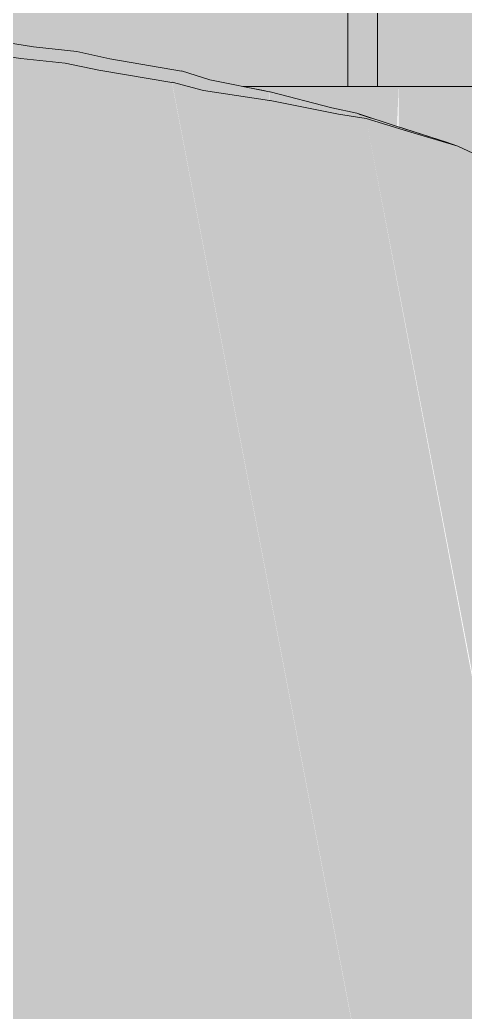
# Model space of a CAD drawing. Header units: centimetres. Extents: x -4381 to 5639, y -3920 to 4826.
# Drawn here: x 73.0563 to 73.2064, y 11.0558 to 11.3903 of the extents above; entities that cross this region are included whole.
import ezdxf
from ezdxf.xclip import XClip

# ---------------------------------------------------------------- set-up
doc = ezdxf.new("R2010")
doc.units = ezdxf.units.CM
doc.header["$MEASUREMENT"] = 0
doc.header["$XCLIPFRAME"] = 0
doc.set_wipeout_variables(frame=1)
doc.linetypes.add('Wipeout_Contour', pattern=[100, 0, -100])
for name, color, linetype in [('01- MOBILIER', 7, 'Continuous'), ('Drawing & Figure', 7, 'Continuous'), ('Structural - Bearing', 7, 'Continuous'), ('Structural - Combined', 7, 'Continuous')]:
    doc.layers.add(name, color=color, linetype=linetype)
for name, color, linetype, lineweight in [('01- MOBILIER_Pen_No__1', 7, 'Continuous', 5), ('01- MOBILIER_Pen_No__101', 252, 'Continuous', 5), ('01- MOBILIER_Pen_No__18', 9, 'Continuous', 5), ('Structural - Bearing_Pen_No__1', 7, 'Continuous', 5)]:
    doc.layers.add(name, color=color, linetype=linetype, lineweight=lineweight)
for name, color, linetype, lineweight, true_color in [('01- MOBILIER_Pen_No__102', 7, 'Continuous', 5, 0xcccccc), ('01- MOBILIER_Pen_No__186', 7, 'Continuous', 5, 0xe8e8e8), ('01- MOBILIER_Pen_No__62', 7, 'Continuous', 5, 0xaaaaaa), ('Structural - Bearing_Pen_No__112', 7, 'Continuous', 5, 0xd5aaaa), ('Structural - Combined_Pen_No__102', 7, 'Continuous', 5, 0xcccccc)]:
    doc.layers.add(name, color=color, linetype=linetype, lineweight=lineweight, true_color=true_color)

# ---------------------------------------------------------------- blocks, each defined once
blk = doc.blocks.new('Drawing_10_10', base_point=(-363.09186, 10.61787))
at = {"color": 254, "linetype": 'Wipeout_Contour', "lineweight": 0, "ltscale": 221.542548}
blk.add_wipeout([(73.04184, 11.3842), (73.05667, 11.37732), (73.06091, 11.38127)], dxfattribs=at).dxf.layer = '01- MOBILIER'
at = {"color": 254, "linetype": 'Wipeout_Contour', "lineweight": 0, "ltscale": 221.631146}
blk.add_wipeout([(73.13149, 11.36787), (73.139, 11.36639), (73.139, 11.36787)], dxfattribs=at).dxf.layer = '01- MOBILIER'
at = {"layer": '01- MOBILIER_Pen_No__186', "linetype": 'Continuous', "ltscale": 10}
blk.add_hatch(color=256, dxfattribs=at).paths.add_polyline_path([(73.04184, 11.3842), (73.05667, 11.37732), (73.06091, 11.38127)])
at = {"layer": '01- MOBILIER_Pen_No__62', "linetype": 'Continuous', "ltscale": 10}
blk.add_hatch(color=256, dxfattribs=at).paths.add_polyline_path([(73.13149, 11.36787), (73.139, 11.36639), (73.139, 11.36787)])
at = {"color": 254, "linetype": 'Wipeout_Contour', "lineweight": 0, "ltscale": 222.028795}
blk.add_wipeout([(73.04184, 11.3842), (73.03722, 11.3802), (73.05667, 11.37732)], dxfattribs=at).dxf.layer = '01- MOBILIER'
at = {"color": 254, "linetype": 'Wipeout_Contour', "lineweight": 0, "ltscale": 221.657433}
blk.add_wipeout([(73.06091, 11.38127), (73.07153, 11.37572), (73.07546, 11.37963)], dxfattribs=at).dxf.layer = '01- MOBILIER'
at = {"color": 254, "linetype": 'Wipeout_Contour', "lineweight": 0, "ltscale": 518.713428}
blk.add_wipeout([(73.139, 11.36639), (73.14045, 11.36611), (73.16148, 11.36061), (73.16985, 11.35881), (73.18346, 11.35439), (73.18396, 11.36787), (73.139, 11.36787)], dxfattribs=at).dxf.layer = '01- MOBILIER'
at = {"layer": '01- MOBILIER_Pen_No__186', "linetype": 'Continuous', "ltscale": 10}
for points in [[(73.04184, 11.3842), (73.03722, 11.3802), (73.05667, 11.37732)], [(73.06091, 11.38127), (73.07153, 11.37572), (73.07546, 11.37963)]]:
    blk.add_hatch(color=256, dxfattribs=at).paths.add_polyline_path(points)
at = {"layer": '01- MOBILIER_Pen_No__62', "linetype": 'Continuous', "ltscale": 10}
blk.add_hatch(color=256, dxfattribs=at).paths.add_polyline_path([(73.139, 11.36639), (73.14045, 11.36611), (73.16148, 11.36061), (73.16985, 11.35881), (73.18346, 11.35439), (73.18396, 11.36787), (73.139, 11.36787)])
at = {"color": 254, "linetype": 'Wipeout_Contour', "lineweight": 0, "ltscale": 222.014034}
blk.add_wipeout([(73.06091, 11.38127), (73.05667, 11.37732), (73.07153, 11.37572)], dxfattribs=at).dxf.layer = '01- MOBILIER'
at = {"color": 254, "linetype": 'Wipeout_Contour', "lineweight": 0, "ltscale": 221.739702}
blk.add_wipeout([(73.07546, 11.37963), (73.08296, 11.37335), (73.08666, 11.37723)], dxfattribs=at).dxf.layer = '01- MOBILIER'
at = {"color": 254, "linetype": 'Wipeout_Contour', "lineweight": 0, "ltscale": 519.05201}
blk.add_wipeout([(73.18396, 11.36787), (73.18396, 11.35423), (73.20012, 11.34905), (73.20395, 11.3477), (73.21425, 11.34287), (73.25227, 11.34287), (73.25227, 11.36787)], dxfattribs=at).dxf.layer = '01- MOBILIER'
at = {"layer": '01- MOBILIER_Pen_No__101', "linetype": 'Continuous', "ltscale": 10}
blk.add_hatch(color=256, dxfattribs=at).paths.add_polyline_path([(73.18396, 11.36787), (73.18396, 11.35423), (73.20012, 11.34905), (73.20395, 11.3477), (73.21425, 11.34287), (73.25227, 11.34287), (73.25227, 11.36787)])
at = {"layer": '01- MOBILIER_Pen_No__186', "linetype": 'Continuous', "ltscale": 10}
for points in [[(73.06091, 11.38127), (73.05667, 11.37732), (73.07153, 11.37572)], [(73.07546, 11.37963), (73.08296, 11.37335), (73.08666, 11.37723)]]:
    blk.add_hatch(color=256, dxfattribs=at).paths.add_polyline_path(points)
at = {"color": 254, "linetype": 'Wipeout_Contour', "lineweight": 0, "ltscale": 222.00845}
blk.add_wipeout([(73.07546, 11.37963), (73.07153, 11.37572), (73.08296, 11.37335)], dxfattribs=at).dxf.layer = '01- MOBILIER'
at = {"color": 254, "linetype": 'Wipeout_Contour', "lineweight": 0, "ltscale": 221.579663}
blk.add_wipeout([(73.08666, 11.37723), (73.10753, 11.36923), (73.11075, 11.37302)], dxfattribs=at).dxf.layer = '01- MOBILIER'
at = {"layer": '01- MOBILIER_Pen_No__186', "linetype": 'Continuous', "ltscale": 10}
for points in [[(73.07546, 11.37963), (73.07153, 11.37572), (73.08296, 11.37335)], [(73.08666, 11.37723), (73.10753, 11.36923), (73.11075, 11.37302)]]:
    blk.add_hatch(color=256, dxfattribs=at).paths.add_polyline_path(points)
at = {"color": 254, "linetype": 'Wipeout_Contour', "lineweight": 0, "ltscale": 369.801567}
blk.add_wipeout([(72.98634, 11.38315), (73.05589, 11.01985), (73.07744, 11.02079), (73.00821, 11.38245), (73.00521, 11.38285)], dxfattribs=at).dxf.layer = '01- MOBILIER'
at = {"color": 254, "linetype": 'Wipeout_Contour', "lineweight": 0, "ltscale": 222.265637}
blk.add_wipeout([(73.08666, 11.37723), (73.08296, 11.37335), (73.10753, 11.36923)], dxfattribs=at).dxf.layer = '01- MOBILIER'
at = {"layer": '01- MOBILIER_Pen_No__101', "linetype": 'Continuous', "ltscale": 10}
blk.add_hatch(color=256, dxfattribs=at).paths.add_polyline_path([(72.98634, 11.38315), (73.05589, 11.01985), (73.07744, 11.02079), (73.00821, 11.38245), (73.00521, 11.38285)])
at = {"layer": '01- MOBILIER_Pen_No__186', "linetype": 'Continuous', "ltscale": 10}
blk.add_hatch(color=256, dxfattribs=at).paths.add_polyline_path([(73.08666, 11.37723), (73.08296, 11.37335), (73.10753, 11.36923)])
at = {"color": 254, "linetype": 'Wipeout_Contour', "lineweight": 0, "ltscale": 295.630474}
blk.add_wipeout([(73.00821, 11.38245), (73.07744, 11.02079), (73.10019, 11.02266), (73.0317, 11.38044)], dxfattribs=at).dxf.layer = '01- MOBILIER'
at = {"layer": '01- MOBILIER_Pen_No__101', "linetype": 'Continuous', "ltscale": 10}
blk.add_hatch(color=256, dxfattribs=at).paths.add_polyline_path([(73.00821, 11.38245), (73.07744, 11.02079), (73.10019, 11.02266), (73.0317, 11.38044)])
at = {"color": 254, "linetype": 'Wipeout_Contour', "lineweight": 0, "ltscale": 370.151655}
blk.add_wipeout([(73.0317, 11.38044), (73.10019, 11.02266), (73.12403, 11.02545), (73.05667, 11.37732), (73.03722, 11.3802)], dxfattribs=at).dxf.layer = '01- MOBILIER'
at = {"layer": '01- MOBILIER_Pen_No__101', "linetype": 'Continuous', "ltscale": 10}
blk.add_hatch(color=256, dxfattribs=at).paths.add_polyline_path([(73.0317, 11.38044), (73.10019, 11.02266), (73.12403, 11.02545), (73.05667, 11.37732), (73.03722, 11.3802)])
at = {"color": 254, "linetype": 'Wipeout_Contour', "lineweight": 0, "ltscale": 370.179143}
blk.add_wipeout([(73.05667, 11.37732), (73.12403, 11.02545), (73.14885, 11.02916), (73.08296, 11.37335), (73.07153, 11.37572)], dxfattribs=at).dxf.layer = '01- MOBILIER'
at = {"layer": '01- MOBILIER_Pen_No__101', "linetype": 'Continuous', "ltscale": 10}
blk.add_hatch(color=256, dxfattribs=at).paths.add_polyline_path([(73.05667, 11.37732), (73.12403, 11.02545), (73.14885, 11.02916), (73.08296, 11.37335), (73.07153, 11.37572)])
at = {"color": 254, "linetype": 'Wipeout_Contour', "lineweight": 0, "ltscale": 295.910847}
blk.add_wipeout([(73.08296, 11.37335), (73.14885, 11.02916), (73.17184, 11.03328), (73.10753, 11.36923)], dxfattribs=at).dxf.layer = '01- MOBILIER'
at = {"layer": '01- MOBILIER_Pen_No__101', "linetype": 'Continuous', "ltscale": 10}
blk.add_hatch(color=256, dxfattribs=at).paths.add_polyline_path([(73.08296, 11.37335), (73.14885, 11.02916), (73.17184, 11.03328), (73.10753, 11.36923)])
at = {"color": 254, "linetype": 'Wipeout_Contour', "lineweight": 0, "ltscale": 221.727171}
blk.add_wipeout([(73.1108, 11.37308), (73.11815, 11.36648), (73.12033, 11.37007)], dxfattribs=at).dxf.layer = '01- MOBILIER'
at = {"layer": '01- MOBILIER', "linetype": 'Continuous', "lineweight": 0, "ltscale": 10, "true_color": 0xffffff}
blk.add_hatch(color=7, dxfattribs=at).paths.add_polyline_path([(73.1108, 11.37308), (73.11815, 11.36648), (73.12033, 11.37007)])
at = {"color": 254, "linetype": 'Wipeout_Contour', "lineweight": 0, "ltscale": 222.157177}
blk.add_wipeout([(73.1108, 11.37308), (73.10758, 11.36929), (73.11815, 11.36648)], dxfattribs=at).dxf.layer = '01- MOBILIER'
at = {"color": 254, "linetype": 'Wipeout_Contour', "lineweight": 0, "ltscale": 221.533485}
blk.add_wipeout([(73.12033, 11.37007), (73.14048, 11.36315), (73.14045, 11.36611)], dxfattribs=at).dxf.layer = '01- MOBILIER'
at = {"layer": '01- MOBILIER', "linetype": 'Continuous', "lineweight": 0, "ltscale": 10, "true_color": 0xffffff}
for points in [[(73.1108, 11.37308), (73.10758, 11.36929), (73.11815, 11.36648)], [(73.12033, 11.37007), (73.14048, 11.36315), (73.14045, 11.36611)]]:
    blk.add_hatch(color=7, dxfattribs=at).paths.add_polyline_path(points)
at = {"color": 254, "linetype": 'Wipeout_Contour', "lineweight": 0, "ltscale": 222.410332}
blk.add_wipeout([(73.12033, 11.37007), (73.11815, 11.36648), (73.14048, 11.36315)], dxfattribs=at).dxf.layer = '01- MOBILIER'
at = {"layer": '01- MOBILIER', "linetype": 'Continuous', "lineweight": 0, "ltscale": 10, "true_color": 0xffffff}
blk.add_hatch(color=7, dxfattribs=at).paths.add_polyline_path([(73.12033, 11.37007), (73.11815, 11.36648), (73.14048, 11.36315)])
at = {"color": 254, "linetype": 'Wipeout_Contour', "lineweight": 0, "ltscale": 221.668117}
blk.add_wipeout([(73.14062, 11.36605), (73.16374, 11.3585), (73.16148, 11.36061)], dxfattribs=at).dxf.layer = '01- MOBILIER'
at = {"layer": '01- MOBILIER_Pen_No__186', "linetype": 'Continuous', "ltscale": 10}
blk.add_hatch(color=256, dxfattribs=at).paths.add_polyline_path([(73.14062, 11.36605), (73.16374, 11.3585), (73.16148, 11.36061)])
at = {"color": 254, "linetype": 'Wipeout_Contour', "lineweight": 0, "ltscale": 222.588154}
blk.add_wipeout([(73.14062, 11.36605), (73.14066, 11.3631), (73.16374, 11.3585)], dxfattribs=at).dxf.layer = '01- MOBILIER'
at = {"layer": '01- MOBILIER', "linetype": 'Continuous', "lineweight": 0, "ltscale": 10, "true_color": 0xffffff}
blk.add_hatch(color=7, dxfattribs=at).paths.add_polyline_path([(73.14062, 11.36605), (73.14066, 11.3631), (73.16374, 11.3585)])
at = {"color": 254, "linetype": 'Wipeout_Contour', "lineweight": 0, "ltscale": 221.909211}
blk.add_wipeout([(73.16148, 11.36061), (73.17299, 11.35712), (73.16985, 11.35881)], dxfattribs=at).dxf.layer = '01- MOBILIER'
at = {"layer": '01- MOBILIER_Pen_No__186', "linetype": 'Continuous', "ltscale": 10}
blk.add_hatch(color=256, dxfattribs=at).paths.add_polyline_path([(73.16148, 11.36061), (73.17299, 11.35712), (73.16985, 11.35881)])
at = {"color": 254, "linetype": 'Wipeout_Contour', "lineweight": 0, "ltscale": 222.414161}
blk.add_wipeout([(73.16148, 11.36061), (73.16374, 11.3585), (73.17299, 11.35712)], dxfattribs=at).dxf.layer = '01- MOBILIER'
at = {"layer": '01- MOBILIER_Pen_No__186', "linetype": 'Continuous', "ltscale": 10}
blk.add_hatch(color=256, dxfattribs=at).paths.add_polyline_path([(73.16148, 11.36061), (73.16374, 11.3585), (73.17299, 11.35712)])
at = {"color": 254, "linetype": 'Wipeout_Contour', "lineweight": 0, "ltscale": 295.983089}
blk.add_wipeout([(73.1719, 11.03335), (73.18157, 11.03519), (73.11815, 11.36648), (73.10758, 11.36929)], dxfattribs=at).dxf.layer = '01- MOBILIER'
at = {"layer": '01- MOBILIER_Pen_No__101', "linetype": 'Continuous', "ltscale": 10}
blk.add_hatch(color=256, dxfattribs=at).paths.add_polyline_path([(73.1719, 11.03335), (73.18157, 11.03519), (73.11815, 11.36648), (73.10758, 11.36929)])
at = {"color": 254, "linetype": 'Wipeout_Contour', "lineweight": 0, "ltscale": 296.038602}
blk.add_wipeout([(73.11815, 11.36648), (73.18157, 11.03519), (73.20229, 11.04115), (73.14066, 11.3631)], dxfattribs=at).dxf.layer = '01- MOBILIER'
at = {"layer": '01- MOBILIER_Pen_No__62', "linetype": 'Continuous', "ltscale": 10}
blk.add_hatch(color=256, dxfattribs=at).paths.add_polyline_path([(73.11815, 11.36648), (73.18157, 11.03519), (73.20229, 11.04115), (73.14066, 11.3631)])
at = {"color": 254, "linetype": 'Wipeout_Contour', "lineweight": 0, "ltscale": 369.70211}
blk.add_wipeout([(73.14066, 11.3631), (73.20229, 11.04115), (73.21065, 11.04432), (73.22122, 11.05827), (73.16374, 11.3585)], dxfattribs=at).dxf.layer = '01- MOBILIER'
at = {"color": 254, "linetype": 'Wipeout_Contour', "lineweight": 0, "ltscale": 296.243713}
blk.add_wipeout([(73.16688, 11.36787), (73.17688, 11.36787), (73.17688, 11.49287), (73.16688, 11.49287)], dxfattribs=at).dxf.layer = 'Structural - Combined'
at = {"layer": '01- MOBILIER_Pen_No__18', "linetype": 'Continuous', "ltscale": 10}
blk.add_hatch(color=256, dxfattribs=at).paths.add_polyline_path([(73.14066, 11.3631), (73.20229, 11.04115), (73.21065, 11.04432), (73.22122, 11.05827), (73.16374, 11.3585)])
at = {"layer": 'Structural - Combined_Pen_No__102', "linetype": 'Continuous', "ltscale": 10}
blk.add_hatch(color=256, dxfattribs=at).paths.add_polyline_path([(73.16688, 11.36787), (73.17688, 11.36787), (73.17688, 11.49287), (73.16688, 11.49287)])
at = {"color": 254, "linetype": 'Wipeout_Contour', "lineweight": 0, "ltscale": 296.168283}
blk.add_wipeout([(73.16374, 11.3585), (73.22122, 11.05827), (73.2278, 11.06825), (73.17299, 11.35712)], dxfattribs=at).dxf.layer = '01- MOBILIER'
at = {"layer": '01- MOBILIER_Pen_No__102', "linetype": 'Continuous', "ltscale": 10}
blk.add_hatch(color=256, dxfattribs=at).paths.add_polyline_path([(73.16374, 11.3585), (73.22122, 11.05827), (73.2278, 11.06825), (73.17299, 11.35712)])
at = {"color": 254, "linetype": 'Wipeout_Contour', "lineweight": 0, "ltscale": 221.838951}
blk.add_wipeout([(73.16984, 11.35881), (73.18691, 11.35285), (73.18346, 11.35439)], dxfattribs=at).dxf.layer = '01- MOBILIER'
at = {"color": 254, "linetype": 'Wipeout_Contour', "lineweight": 0, "ltscale": 3447.882258}
blk.add_wipeout([(73.16688, 13.71787), (71.16688, 13.71787), (71.16688, 11.51787), (71.66688, 11.51787), (71.66688, 13.61787), (72.66688, 13.61787), (72.66688, 10.74903), (72.78211, 10.77991), (72.7847, 10.78025), (72.90331, 10.78025), (72.9472, 10.98124), (72.95052, 10.99249), (72.95531, 11.00254), (72.96121, 11.01052), (72.96787, 11.01596), (72.97015, 11.01721), (72.9758, 11.01928), (72.96973, 11.02689), (72.96668, 11.03024), (72.95851, 11.03328), (72.9543, 11.03519), (72.95081, 11.04115), (72.88918, 11.3631), (72.89087, 11.36648), (72.8942, 11.36919), (72.90207, 11.37308), (72.91121, 11.37723), (72.91638, 11.37963), (72.92354, 11.38127), (72.93454, 11.3842), (72.93784, 11.38446), (72.95407, 11.38651), (72.95646, 11.38691), (72.9722, 11.38723), (72.98199, 11.38787), (72.99202, 11.38723), (73.01049, 11.38691), (73.01343, 11.38651), (73.03644, 11.38446), (73.04184, 11.3842), (73.06091, 11.38127), (73.07546, 11.37963), (73.08666, 11.37723), (73.11075, 11.37302), (73.12033, 11.37007), (73.13149, 11.36787), (73.16688, 11.36787)], dxfattribs=at).dxf.layer = 'Structural - Bearing'
at = {"layer": '01- MOBILIER_Pen_No__186', "linetype": 'Continuous', "ltscale": 10}
blk.add_hatch(color=256, dxfattribs=at).paths.add_polyline_path([(73.16984, 11.35881), (73.18691, 11.35285), (73.18346, 11.35439)])
at = {"layer": 'Structural - Bearing_Pen_No__112', "linetype": 'Continuous', "ltscale": 10}
blk.add_hatch(color=256, dxfattribs=at).paths.add_polyline_path([(73.16688, 13.71787), (71.16688, 13.71787), (71.16688, 11.51787), (71.66688, 11.51787), (71.66688, 13.61787), (72.66688, 13.61787), (72.66688, 10.74903), (72.78211, 10.77991), (72.7847, 10.78025), (72.90331, 10.78025), (72.9472, 10.98124), (72.95052, 10.99249), (72.95531, 11.00254), (72.96121, 11.01052), (72.96787, 11.01596), (72.97015, 11.01721), (72.9758, 11.01928), (72.96973, 11.02689), (72.96668, 11.03024), (72.95851, 11.03328), (72.9543, 11.03519), (72.95081, 11.04115), (72.88918, 11.3631), (72.89087, 11.36648), (72.8942, 11.36919), (72.90207, 11.37308), (72.91121, 11.37723), (72.91638, 11.37963), (72.92354, 11.38127), (72.93454, 11.3842), (72.93784, 11.38446), (72.95407, 11.38651), (72.95646, 11.38691), (72.9722, 11.38723), (72.98199, 11.38787), (72.99202, 11.38723), (73.01049, 11.38691), (73.01343, 11.38651), (73.03644, 11.38446), (73.04184, 11.3842), (73.06091, 11.38127), (73.07546, 11.37963), (73.08666, 11.37723), (73.11075, 11.37302), (73.12033, 11.37007), (73.13149, 11.36787), (73.16688, 11.36787)])
at = {"layer": '01- MOBILIER_Pen_No__1', "linetype": 'Continuous', "ltscale": 10}
for p, q in [((73.04184, 11.3842), (73.06091, 11.38127)), ((73.03722, 11.3802), (73.05667, 11.37732)), ((73.06091, 11.38127), (73.07546, 11.37963)), ((73.07546, 11.37963), (73.08666, 11.37723)), ((73.05667, 11.37732), (73.07153, 11.37572)), ((73.08666, 11.37723), (73.11075, 11.37302)), ((73.07153, 11.37572), (73.08296, 11.37335)), ((73.08296, 11.37335), (73.10753, 11.36923)), ((73.1108, 11.37309), (73.12033, 11.37007)), ((73.12033, 11.37007), (73.14045, 11.36611)), ((73.10758, 11.3693), (73.11815, 11.36648)), ((73.11815, 11.36648), (73.14048, 11.36315)), ((73.13149, 11.36787), (73.139, 11.36787)), ((73.14045, 11.36611), (73.14062, 11.36605)), ((73.14062, 11.36605), (73.16148, 11.36061)), ((73.14048, 11.36315), (73.14066, 11.3631)), ((73.14066, 11.3631), (73.16374, 11.3585))]:
    blk.add_line(p, q, dxfattribs=at)
at = {"layer": 'Structural - Bearing_Pen_No__1', "linetype": 'Continuous', "ltscale": 10}
blk.add_line((73.16688, 13.71787), (73.16688, 11.36787), dxfattribs=at)
at = {"color": 254, "linetype": 'Wipeout_Contour', "lineweight": 0, "ltscale": 222.505852}
blk.add_wipeout([(73.18691, 11.35285), (73.16986, 11.3588), (73.17299, 11.35712)], dxfattribs=at).dxf.layer = '01- MOBILIER'
at = {"layer": '01- MOBILIER_Pen_No__186', "linetype": 'Continuous', "ltscale": 10}
blk.add_hatch(color=256, dxfattribs=at).paths.add_polyline_path([(73.18691, 11.35285), (73.16986, 11.3588), (73.17299, 11.35712)])
at = {"layer": '01- MOBILIER_Pen_No__1', "linetype": 'Continuous', "ltscale": 10}
blk.add_line((73.16148, 11.36061), (73.16985, 11.35881), dxfattribs=at)
at = {"color": 254, "linetype": 'Wipeout_Contour', "lineweight": 0, "ltscale": 222.571058}
blk.add_wipeout([(73.18346, 11.35439), (73.18691, 11.35285), (73.20395, 11.3477)], dxfattribs=at).dxf.layer = '01- MOBILIER'
at = {"layer": '01- MOBILIER_Pen_No__186', "linetype": 'Continuous', "ltscale": 10}
blk.add_hatch(color=256, dxfattribs=at).paths.add_polyline_path([(73.18346, 11.35439), (73.18691, 11.35285), (73.20395, 11.3477)])
at = {"color": 254, "linetype": 'Wipeout_Contour', "lineweight": 0, "ltscale": 296.183323}
blk.add_wipeout([(73.18691, 11.35285), (73.17299, 11.35712), (73.22814, 11.06905), (73.2373, 11.08965)], dxfattribs=at).dxf.layer = '01- MOBILIER'
at = {"layer": '01- MOBILIER_Pen_No__102', "linetype": 'Continuous', "ltscale": 10}
blk.add_hatch(color=256, dxfattribs=at).paths.add_polyline_path([(73.18691, 11.35285), (73.17299, 11.35712), (73.22814, 11.06905), (73.2373, 11.08965)])
at = {"layer": '01- MOBILIER_Pen_No__1', "linetype": 'Continuous', "ltscale": 10}
blk.add_line((73.16374, 11.3585), (73.17299, 11.35712), dxfattribs=at)
at = {"color": 254, "linetype": 'Wipeout_Contour', "lineweight": 0, "ltscale": 370.592123}
blk.add_wipeout([(73.18691, 11.35285), (73.2373, 11.08965), (73.25461, 11.13222), (73.21429, 11.34285), (73.20395, 11.3477)], dxfattribs=at).dxf.layer = '01- MOBILIER'
at = {"layer": '01- MOBILIER_Pen_No__102', "linetype": 'Continuous', "ltscale": 10}
blk.add_hatch(color=256, dxfattribs=at).paths.add_polyline_path([(73.18691, 11.35285), (73.2373, 11.08965), (73.25461, 11.13222), (73.21429, 11.34285), (73.20395, 11.3477)])
at = {"color": 254, "linetype": 'Wipeout_Contour', "lineweight": 0, "ltscale": 761.862619}
blk.add_wipeout([(73.17688, 14.11787), (73.17688, 11.36787), (74.16688, 11.36787), (74.16688, 13.61787), (76.16688, 13.61787), (76.16688, 10.78025), (76.59685, 10.78025), (76.6044, 10.7788), (76.60688, 10.7772), (76.60688, 14.11787)], dxfattribs=at).dxf.layer = 'Structural - Bearing'
at = {"layer": 'Structural - Bearing_Pen_No__112', "linetype": 'Continuous', "ltscale": 10}
blk.add_hatch(color=256, dxfattribs=at).paths.add_polyline_path([(73.17688, 14.11787), (73.17688, 11.36787), (74.16688, 11.36787), (74.16688, 13.61787), (76.16688, 13.61787), (76.16688, 10.78025), (76.59685, 10.78025), (76.6044, 10.7788), (76.60688, 10.7772), (76.60688, 14.11787)])
at = {"layer": '01- MOBILIER_Pen_No__1', "linetype": 'Continuous', "ltscale": 10}
for p, q in [((73.139, 11.36787), (73.18396, 11.36787)), ((73.18396, 11.36787), (73.25227, 11.36787)), ((73.16984, 11.35881), (73.18346, 11.35439)), ((73.17298, 11.35712), (73.18691, 11.35285)), ((73.18346, 11.35439), (73.20012, 11.34905)), ((73.18691, 11.35285), (73.20395, 11.3477)), ((73.20012, 11.34905), (73.20395, 11.3477)), ((73.20395, 11.3477), (73.21429, 11.34285))]:
    blk.add_line(p, q, dxfattribs=at)
at = {"layer": 'Structural - Bearing_Pen_No__1', "linetype": 'Continuous', "ltscale": 10}
blk.add_line((73.17688, 14.11787), (73.17688, 11.36787), dxfattribs=at)

msp = doc.modelspace()

# ---------------------------------------------------------------- block references
at = {"layer": 'Drawing & Figure', "color": 151, "linetype": 'Continuous', "lineweight": 5, "ltscale": 10, "true_color": 0x80c2ff}
ref = msp.add_blockref('Drawing_10_10', (-363.09186, 10.61787), dxfattribs=at)
XClip(ref).set_block_clipping_path([(51.7463984619, 0.9963282177), (100.4426918859, 21.3288080632)])

doc.saveas('drawing.dxf')
